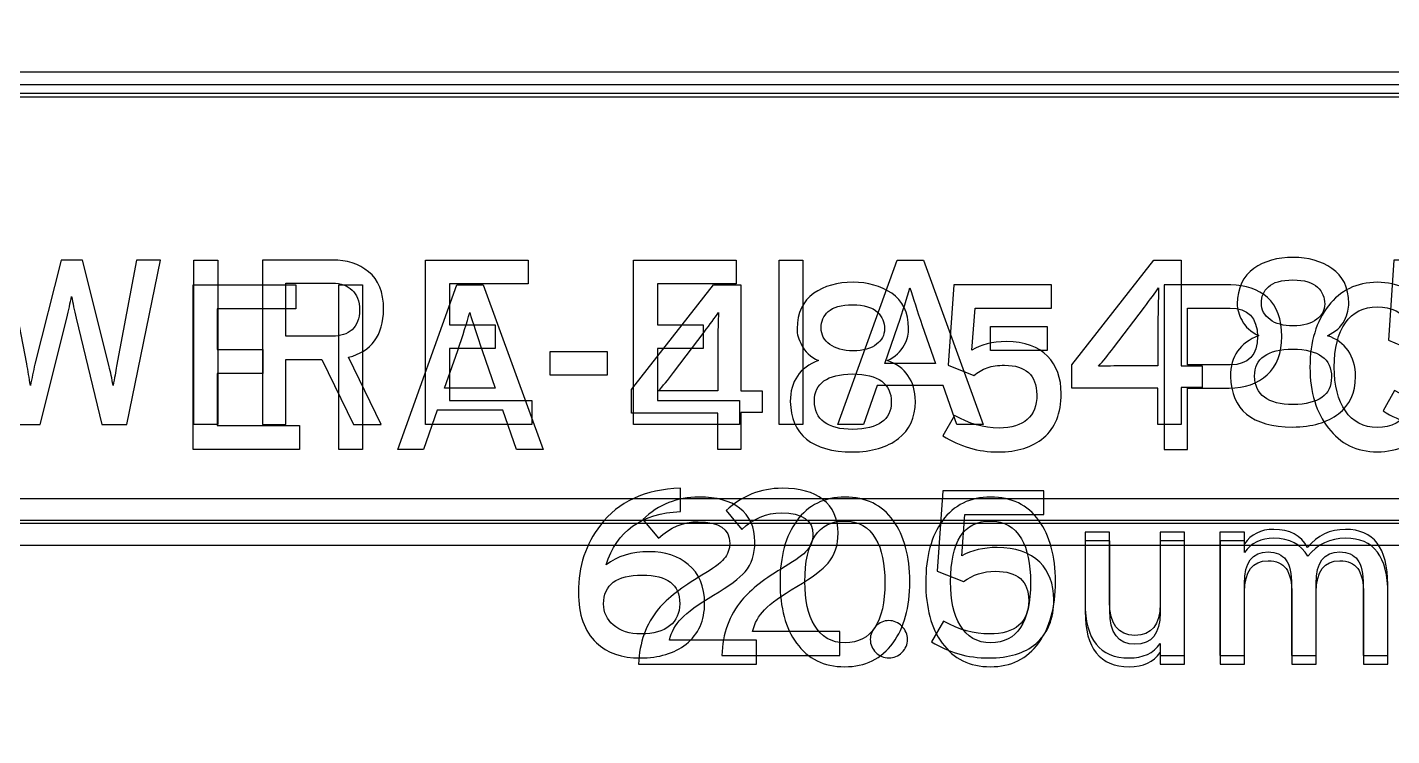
# Model space of a CAD drawing. Extents: x 2 to 47.7, y 0.2 to 35.3.
# Drawn here: x 29.143 to 29.708, y 15.942 to 16.235 of the extents above; entities that cross this region are included whole.
import ezdxf

# ---------------------------------------------------------------- set-up
doc = ezdxf.new("R2010")
doc.units = 0
doc.header["$MEASUREMENT"] = 0
for name, color, linetype in [('3_01__NONE_REFER_TO_NOTE_4', 7, 'CONTINUOUS'), ('3_02__EIA-232__1', 7, 'CONTINUOUS'), ('3_03__EIA-485__4-WIRE___2', 7, 'CONTINUOUS'), ('3_04__FIBER_OPTIC__200_U_0', 7, 'CONTINUOUS'), ('3_05__FIBER_OPTIC__62_5_U_', 7, 'CONTINUOUS'), ('3_06__EIA-485__2-WIRE___5', 7, 'CONTINUOUS'), ('5_00_DWG', 7, 'CONTINUOUS')]:
    doc.layers.add(name, color=color, linetype=linetype)

msp = doc.modelspace()

# ---------------------------------------------------------------- linework, layer by layer
at = {"layer": '3_01__NONE_REFER_TO_NOTE_4', "color": 250}
msp.add_open_spline([(30.57387, 14.75367), (30.57387, 14.69844), (30.52909, 14.65367), (30.47386, 14.65367), (30.47386, 14.65367), (28.6157, 14.65367), (28.6157, 14.65367), (28.56047, 14.65367), (28.51569, 14.69844), (28.51569, 14.75367), (28.51569, 14.75367), (28.51569, 19.59223), (28.51569, 19.59223), (28.51569, 19.64746), (28.56047, 19.69223), (28.6157, 19.69223), (28.6157, 19.69223), (30.47386, 19.69223), (30.47386, 19.69223), (30.52909, 19.69223), (30.57387, 19.64746), (30.57387, 19.59223), (30.57387, 19.59223), (30.57387, 14.75367), (30.57387, 14.75367)], degree=3, knots=[0, 0, 0, 0, 1, 1, 1, 2, 2, 2, 3, 3, 3, 4, 4, 4, 5, 5, 5, 6, 6, 6, 7, 7, 7, 8, 8, 8, 8], dxfattribs=at)
at = {"layer": '3_02__EIA-232__1', "color": 250}
msp.add_open_spline([(30.10073, 14.65367), (30.10073, 14.65367), (30.47385, 14.65367), (30.47385, 14.65367), (30.52908, 14.65367), (30.57385, 14.69844), (30.57385, 14.75367), (30.57385, 14.75367), (30.57385, 19.59223), (30.57385, 19.59223), (30.57385, 19.64746), (30.52908, 19.69223), (30.47385, 19.69223), (30.47385, 19.69223), (28.6157, 19.69223), (28.6157, 19.69223), (28.56047, 19.69223), (28.51568, 19.64746), (28.51568, 19.59223), (28.51568, 19.59223), (28.51568, 14.75367), (28.51568, 14.75367), (28.51568, 14.69844), (28.56047, 14.65367), (28.6157, 14.65367)], degree=3, knots=[0, 0, 0, 0, 1, 1, 1, 2, 2, 2, 3, 3, 3, 4, 4, 4, 5, 5, 5, 6, 6, 6, 7, 7, 7, 8, 8, 8, 8], dxfattribs=at)
at = {"layer": '3_03__EIA-485__4-WIRE___2', "color": 250}
for points in [[(29.21202, 16.06037), (29.21202, 16.1284), (29.25449, 16.1284), (29.25449, 16.11853), (29.2219, 16.11853), (29.2219, 16.10162), (29.24083, 16.10162), (29.24083, 16.09176), (29.2219, 16.09176), (29.2219, 16.07024), (29.25591, 16.07024), (29.25591, 16.06037), (29.21202, 16.06037)], [(29.27222, 16.06037), (29.27222, 16.1284), (29.28209, 16.1284), (29.28209, 16.06037), (29.27222, 16.06037)], [(29.3458, 16.06037), (29.3401, 16.07652), (29.31285, 16.07652), (29.30721, 16.06037), (29.29662, 16.06037), (29.32111, 16.1284), (29.33194, 16.1284), (29.35672, 16.06037), (29.3458, 16.06037)], [(29.43861, 16.07566), (29.43861, 16.06037), (29.42902, 16.06037), (29.42902, 16.07533), (29.39334, 16.07533), (29.39334, 16.08506), (29.4273, 16.1284), (29.43861, 16.1284), (29.43861, 16.08462), (29.44735, 16.08462), (29.44735, 16.07566), (29.43861, 16.07566)], [(29.35967, 16.091), (29.35967, 16.10086), (29.38321, 16.10086), (29.38321, 16.091), (29.35967, 16.091)], [(30.21758, 16.02065), (28.84758, 16.02065), (28.84758, 16.02978), (30.21758, 16.02978), (30.21758, 16.02065)]]:
    msp.add_lwpolyline(points, dxfattribs=at)
for points, knots in [([(28.98888, 14.65367), (28.98888, 14.65367), (28.61578, 14.65367), (28.61578, 14.65367), (28.56055, 14.65367), (28.51576, 14.69844), (28.51576, 14.75367), (28.51576, 14.75367), (28.51576, 19.59223), (28.51576, 19.59223), (28.51576, 19.64746), (28.56055, 19.69223), (28.61578, 19.69223), (28.61578, 19.69223), (30.47393, 19.69223), (30.47393, 19.69223), (30.52916, 19.69223), (30.57395, 19.64746), (30.57395, 19.59223), (30.57395, 19.59223), (30.57395, 14.75367), (30.57395, 14.75367), (30.57395, 14.69844), (30.52916, 14.65367), (30.47393, 14.65367)], [0, 0, 0, 0, 1, 1, 1, 2, 2, 2, 3, 3, 3, 4, 4, 4, 5, 5, 5, 6, 6, 6, 7, 7, 7, 8, 8, 8, 8]), ([(28.86258, 16.2062), (28.81841, 16.2062), (28.78258, 16.1704), (28.78258, 16.12621), (28.78258, 16.12621), (28.78258, 15.1612), (28.78258, 15.1612), (28.78258, 15.11701), (28.81841, 15.0812), (28.86258, 15.0812), (28.86258, 15.0812), (30.20258, 15.0812), (30.20258, 15.0812), (30.24674, 15.0812), (30.28258, 15.11701), (30.28258, 15.1612), (30.28258, 15.1612), (30.28258, 16.12621), (30.28258, 16.12621), (30.28258, 16.1704), (30.24674, 16.2062), (30.20258, 16.2062), (30.20258, 16.2062), (28.86258, 16.2062), (28.86258, 16.2062)], [0, 0, 0, 0, 1, 1, 1, 2, 2, 2, 3, 3, 3, 4, 4, 4, 5, 5, 5, 6, 6, 6, 7, 7, 7, 8, 8, 8, 8]), ([(29.51077, 16.08019), (29.51072, 16.07346), (29.50837, 16.06833), (29.50374, 16.06483), (29.49915, 16.06123), (29.49281, 16.05937), (29.48471, 16.05928), (29.4679, 16.05943), (29.45934, 16.06641), (29.45903, 16.08021), (29.45903, 16.08851), (29.46292, 16.09414), (29.47069, 16.09711), (29.46735, 16.09873), (29.46506, 16.1008), (29.4638, 16.10333), (29.46243, 16.1058), (29.46177, 16.10811), (29.46183, 16.11026), (29.46189, 16.11685), (29.46419, 16.12174), (29.46872, 16.12493), (29.47304, 16.12797), (29.47846, 16.12949), (29.48498, 16.12949), (29.49114, 16.12949), (29.49647, 16.12797), (29.50098, 16.12493), (29.50551, 16.12189), (29.50784, 16.11706), (29.50796, 16.11045), (29.50796, 16.10946), (29.50784, 16.10838), (29.5076, 16.10721), (29.50732, 16.10598), (29.50684, 16.10472), (29.50617, 16.10341), (29.5048, 16.10076), (29.50244, 16.09865), (29.4991, 16.0971), (29.5067, 16.0945), (29.51059, 16.08887), (29.51077, 16.08019)], [0, 0, 0, 0, 1, 1, 1, 2, 2, 2, 3, 3, 3, 4, 4, 4, 5, 5, 5, 6, 6, 6, 7, 7, 7, 8, 8, 8, 9, 9, 9, 10, 10, 10, 11, 11, 11, 12, 12, 12, 13, 13, 13, 14, 14, 14, 14]), ([(29.5711, 16.08347), (29.57104, 16.07525), (29.56863, 16.06916), (29.56388, 16.06521), (29.55915, 16.06125), (29.5529, 16.05928), (29.54511, 16.05928), (29.53681, 16.05928), (29.52916, 16.06152), (29.52214, 16.066), (29.52214, 16.066), (29.52694, 16.07443), (29.52694, 16.07443), (29.53292, 16.07097), (29.53906, 16.06921), (29.54538, 16.06915), (29.55577, 16.06928), (29.56098, 16.07389), (29.56103, 16.08299), (29.56086, 16.09111), (29.5564, 16.09517), (29.54769, 16.09517), (29.54495, 16.09517), (29.54256, 16.09482), (29.5405, 16.09412), (29.53847, 16.09333), (29.53661, 16.09225), (29.53491, 16.09089), (29.53491, 16.09089), (29.52439, 16.09517), (29.52439, 16.09517), (29.52439, 16.09517), (29.52665, 16.1284), (29.52665, 16.1284), (29.52665, 16.1284), (29.56715, 16.1284), (29.56715, 16.1284), (29.56715, 16.1284), (29.56715, 16.11872), (29.56715, 16.11872), (29.56715, 16.11872), (29.53548, 16.11872), (29.53548, 16.11872), (29.53548, 16.11872), (29.53418, 16.10143), (29.53418, 16.10143), (29.53782, 16.10371), (29.54255, 16.10488), (29.54841, 16.10494), (29.55602, 16.10488), (29.56171, 16.10287), (29.56548, 16.09893), (29.56923, 16.09497), (29.5711, 16.08982), (29.5711, 16.08347)], [0, 0, 0, 0, 1, 1, 1, 2, 2, 2, 3, 3, 3, 4, 4, 4, 5, 5, 5, 6, 6, 6, 7, 7, 7, 8, 8, 8, 9, 9, 9, 10, 10, 10, 11, 11, 11, 12, 12, 12, 13, 13, 13, 14, 14, 14, 15, 15, 15, 16, 16, 16, 17, 17, 17, 18, 18, 18, 18]), ([(29.66243, 16.1071), (29.66238, 16.10012), (29.66033, 16.09482), (29.65632, 16.09118), (29.65237, 16.08754), (29.64714, 16.08573), (29.6406, 16.08573), (29.6406, 16.08573), (29.62337, 16.08573), (29.62337, 16.08573), (29.62337, 16.08573), (29.62337, 16.06037), (29.62337, 16.06037), (29.62337, 16.06037), (29.61369, 16.06037), (29.61369, 16.06037), (29.61369, 16.06037), (29.61369, 16.1284), (29.61369, 16.1284), (29.61369, 16.1284), (29.64125, 16.1284), (29.64125, 16.1284), (29.64748, 16.1284), (29.65253, 16.12665), (29.65641, 16.12317), (29.66037, 16.11959), (29.66238, 16.11424), (29.66243, 16.1071)], [0, 0, 0, 0, 1, 1, 1, 2, 2, 2, 3, 3, 3, 4, 4, 4, 5, 5, 5, 6, 6, 6, 7, 7, 7, 8, 8, 8, 9, 9, 9, 9]), ([(29.72984, 16.09441), (29.72979, 16.0839), (29.72729, 16.0755), (29.7224, 16.0692), (29.71739, 16.06274), (29.71056, 16.05943), (29.70189, 16.05928), (29.69328, 16.05943), (29.68652, 16.06274), (29.68167, 16.0692), (29.67662, 16.0755), (29.67409, 16.0839), (29.67402, 16.09441), (29.67409, 16.10491), (29.67662, 16.11336), (29.68167, 16.11976), (29.68652, 16.12612), (29.69328, 16.12936), (29.70189, 16.12949), (29.71056, 16.12936), (29.71739, 16.12612), (29.7224, 16.11976), (29.72729, 16.11336), (29.72979, 16.10491), (29.72984, 16.09441)], [0, 0, 0, 0, 1, 1, 1, 2, 2, 2, 3, 3, 3, 4, 4, 4, 5, 5, 5, 6, 6, 6, 7, 7, 7, 8, 8, 8, 8]), ([(29.49799, 16.11017), (29.49799, 16.1129), (29.49702, 16.11524), (29.49506, 16.11718), (29.493, 16.11912), (29.48958, 16.12012), (29.48481, 16.12019), (29.48009, 16.12012), (29.47672, 16.11919), (29.47473, 16.11737), (29.47271, 16.11556), (29.47173, 16.11328), (29.47179, 16.11055), (29.47179, 16.10775), (29.47298, 16.10549), (29.47537, 16.10377), (29.4777, 16.10202), (29.4809, 16.10114), (29.48498, 16.10114), (29.48926, 16.10114), (29.49249, 16.10205), (29.49468, 16.10387), (29.49689, 16.10552), (29.49799, 16.10762), (29.49799, 16.11017)], [0, 0, 0, 0, 1, 1, 1, 2, 2, 2, 3, 3, 3, 4, 4, 4, 5, 5, 5, 6, 6, 6, 7, 7, 7, 8, 8, 8, 8]), ([(29.65237, 16.1071), (29.65219, 16.11485), (29.64842, 16.11875), (29.64106, 16.11882), (29.64106, 16.11882), (29.62337, 16.11882), (29.62337, 16.11882), (29.62337, 16.11882), (29.62337, 16.0953), (29.62337, 16.0953), (29.62337, 16.0953), (29.64106, 16.0953), (29.64106, 16.0953), (29.6486, 16.09543), (29.65237, 16.09937), (29.65237, 16.1071)], [0, 0, 0, 0, 1, 1, 1, 2, 2, 2, 3, 3, 3, 4, 4, 4, 5, 5, 5, 5]), ([(29.71978, 16.09441), (29.71978, 16.10218), (29.71829, 16.10828), (29.71528, 16.11273), (29.71224, 16.11707), (29.70778, 16.11927), (29.70189, 16.11934), (29.69613, 16.11927), (29.69172, 16.11707), (29.68868, 16.11273), (29.68562, 16.10828), (29.68408, 16.10218), (29.68408, 16.09441), (29.68408, 16.08673), (29.68562, 16.08069), (29.68868, 16.07628), (29.69172, 16.07172), (29.69613, 16.06943), (29.70189, 16.06943), (29.70778, 16.06943), (29.71224, 16.07172), (29.71528, 16.07628), (29.71829, 16.08069), (29.71978, 16.08673), (29.71978, 16.09441)], [0, 0, 0, 0, 1, 1, 1, 2, 2, 2, 3, 3, 3, 4, 4, 4, 5, 5, 5, 6, 6, 6, 7, 7, 7, 8, 8, 8, 8]), ([(29.33152, 16.10129), (29.3294, 16.10752), (29.32769, 16.11275), (29.32639, 16.11696), (29.32522, 16.11281), (29.32355, 16.10756), (29.3214, 16.1012), (29.3214, 16.1012), (29.31599, 16.08562), (29.31599, 16.08562), (29.31599, 16.08562), (29.33697, 16.08562), (29.33697, 16.08562), (29.33697, 16.08562), (29.33152, 16.10129), (29.33152, 16.10129)], [0, 0, 0, 0, 1, 1, 1, 2, 2, 2, 3, 3, 3, 4, 4, 4, 5, 5, 5, 5]), ([(29.42931, 16.11695), (29.42779, 16.11479), (29.42582, 16.1121), (29.42337, 16.10887), (29.42337, 16.10887), (29.41068, 16.09214), (29.41068, 16.09214), (29.40835, 16.08906), (29.40628, 16.08653), (29.40447, 16.08453), (29.40747, 16.08453), (29.41103, 16.08456), (29.41509, 16.08462), (29.41509, 16.08462), (29.42902, 16.08462), (29.42902, 16.08462), (29.42902, 16.08462), (29.42902, 16.10449), (29.42902, 16.10449), (29.42909, 16.10934), (29.42917, 16.11349), (29.42931, 16.11695)], [0, 0, 0, 0, 1, 1, 1, 2, 2, 2, 3, 3, 3, 4, 4, 4, 5, 5, 5, 6, 6, 6, 7, 7, 7, 7]), ([(29.5008, 16.0799), (29.50087, 16.08755), (29.49552, 16.09144), (29.48481, 16.09157), (29.47426, 16.09144), (29.46899, 16.08771), (29.46899, 16.08038), (29.4691, 16.07264), (29.47442, 16.06871), (29.48489, 16.06858), (29.4955, 16.06877), (29.5008, 16.07254), (29.5008, 16.0799)], [0, 0, 0, 0, 1, 1, 1, 2, 2, 2, 3, 3, 3, 4, 4, 4, 4])]:
    msp.add_open_spline(points, degree=3, knots=knots, dxfattribs=at)
at = {"layer": '3_04__FIBER_OPTIC__200_U_0', "color": 250}
for points, knots in [([(29.20186, 14.64852), (29.20186, 14.64852), (28.61576, 14.64852), (28.61576, 14.64852), (28.56053, 14.64852), (28.51576, 14.69329), (28.51576, 14.74852), (28.51576, 14.74852), (28.51576, 19.58708), (28.51576, 19.58708), (28.51576, 19.64231), (28.56053, 19.68709), (28.61576, 19.68709), (28.61576, 19.68709), (30.47393, 19.68709), (30.47393, 19.68709), (30.52916, 19.68709), (30.57393, 19.64231), (30.57393, 19.58708), (30.57393, 19.58708), (30.57393, 14.74852), (30.57393, 14.74852), (30.57393, 14.69329), (30.52916, 14.64852), (30.47393, 14.64852), (30.47393, 14.64852), (29.87291, 14.64852), (29.87291, 14.64852)], [0, 0, 0, 0, 1, 1, 1, 2, 2, 2, 3, 3, 3, 4, 4, 4, 5, 5, 5, 6, 6, 6, 7, 7, 7, 8, 8, 8, 9, 9, 9, 9]), ([(28.86266, 16.20772), (28.81849, 16.20772), (28.78266, 16.17191), (28.78266, 16.12772), (28.78266, 16.12772), (28.78266, 15.16271), (28.78266, 15.16271), (28.78266, 15.11852), (28.81849, 15.08272), (28.86266, 15.08272), (28.86266, 15.08272), (30.20266, 15.08272), (30.20266, 15.08272), (30.24683, 15.08272), (30.28266, 15.11852), (30.28266, 15.16271), (30.28266, 15.16271), (30.28266, 16.12772), (30.28266, 16.12772), (30.28266, 16.17191), (30.24683, 16.20772), (30.20266, 16.20772), (30.20266, 16.20772), (28.86266, 16.20772), (28.86266, 16.20772)], [0, 0, 0, 0, 1, 1, 1, 2, 2, 2, 3, 3, 3, 4, 4, 4, 5, 5, 5, 6, 6, 6, 7, 7, 7, 8, 8, 8, 8]), ([(29.44504, 15.9715), (29.44504, 15.9715), (29.39624, 15.9715), (29.39624, 15.9715), (29.39657, 15.9805), (29.39932, 15.98812), (29.40451, 15.99434), (29.4082, 15.99875), (29.41417, 16.00338), (29.42239, 16.00825), (29.42693, 16.01091), (29.42999, 16.01317), (29.43159, 16.01506), (29.43317, 16.01693), (29.43397, 16.01907), (29.43397, 16.02147), (29.43397, 16.02743), (29.42962, 16.03042), (29.42094, 16.03042), (29.41471, 16.03042), (29.40923, 16.02814), (29.40451, 16.02361), (29.40451, 16.02361), (29.39799, 16.03139), (29.39799, 16.03139), (29.40454, 16.03754), (29.41229, 16.04062), (29.42122, 16.04062), (29.42849, 16.04062), (29.4341, 16.0391), (29.43804, 16.03605), (29.44226, 16.03281), (29.44436, 16.02814), (29.44436, 16.02205), (29.44436, 16.01706), (29.44301, 16.01295), (29.44029, 16.0097), (29.43802, 16.00705), (29.43369, 16.00383), (29.4273, 16.00003), (29.42093, 15.99624), (29.41646, 15.99303), (29.41394, 15.9904), (29.4114, 15.98778), (29.40975, 15.98478), (29.40898, 15.98141), (29.40898, 15.98141), (29.44504, 15.98141), (29.44504, 15.98141), (29.44504, 15.98141), (29.44504, 15.9715), (29.44504, 15.9715)], [0, 0, 0, 0, 1, 1, 1, 2, 2, 2, 3, 3, 3, 4, 4, 4, 5, 5, 5, 6, 6, 6, 7, 7, 7, 8, 8, 8, 9, 9, 9, 10, 10, 10, 11, 11, 11, 12, 12, 12, 13, 13, 13, 14, 14, 14, 15, 15, 15, 16, 16, 16, 17, 17, 17, 17]), ([(29.50844, 16.00562), (29.50844, 15.99499), (29.50613, 15.98657), (29.50153, 15.98035), (29.49674, 15.97373), (29.49007, 15.97043), (29.4815, 15.97043), (29.47295, 15.97043), (29.46631, 15.9737), (29.46158, 15.98024), (29.45703, 15.9864), (29.45478, 15.9948), (29.45478, 16.00542), (29.45478, 16.01606), (29.45707, 16.02452), (29.46167, 16.0308), (29.46647, 16.03735), (29.47314, 16.04062), (29.4817, 16.04062), (29.49026, 16.04062), (29.49691, 16.03738), (29.50163, 16.0309), (29.50617, 16.02468), (29.50844, 16.01625), (29.50844, 16.00562)], [0, 0, 0, 0, 1, 1, 1, 2, 2, 2, 3, 3, 3, 4, 4, 4, 5, 5, 5, 6, 6, 6, 7, 7, 7, 8, 8, 8, 8]), ([(29.56871, 16.00562), (29.56871, 15.99499), (29.56641, 15.98657), (29.56182, 15.98035), (29.55702, 15.97373), (29.55035, 15.97043), (29.54177, 15.97043), (29.53323, 15.97043), (29.52658, 15.9737), (29.52186, 15.98024), (29.51732, 15.9864), (29.51506, 15.9948), (29.51506, 16.00542), (29.51506, 16.01606), (29.51735, 16.02452), (29.52195, 16.0308), (29.52675, 16.03735), (29.53342, 16.04062), (29.54198, 16.04062), (29.55054, 16.04062), (29.55718, 16.03738), (29.5619, 16.0309), (29.56645, 16.02468), (29.56871, 16.01625), (29.56871, 16.00562)], [0, 0, 0, 0, 1, 1, 1, 2, 2, 2, 3, 3, 3, 4, 4, 4, 5, 5, 5, 6, 6, 6, 7, 7, 7, 8, 8, 8, 8]), ([(29.49813, 16.00542), (29.49813, 16.01307), (29.49687, 16.01907), (29.49434, 16.02341), (29.49148, 16.02827), (29.48721, 16.03071), (29.4815, 16.03071), (29.47055, 16.03071), (29.46507, 16.02235), (29.46507, 16.00562), (29.46507, 15.99797), (29.46638, 15.99198), (29.46897, 15.98764), (29.47182, 15.98278), (29.47606, 15.98035), (29.4817, 15.98035), (29.49265, 15.98035), (29.49813, 15.9887), (29.49813, 16.00542)], [0, 0, 0, 0, 1, 1, 1, 2, 2, 2, 3, 3, 3, 4, 4, 4, 5, 5, 5, 6, 6, 6, 6]), ([(29.5584, 16.00542), (29.5584, 16.01307), (29.55716, 16.01907), (29.55462, 16.02341), (29.55176, 16.02827), (29.54748, 16.03071), (29.54177, 16.03071), (29.53083, 16.03071), (29.52536, 16.02235), (29.52536, 16.00562), (29.52536, 15.99797), (29.52665, 15.99198), (29.52924, 15.98764), (29.53209, 15.98278), (29.53635, 15.98035), (29.54198, 15.98035), (29.55292, 15.98035), (29.5584, 15.9887), (29.5584, 16.00542)], [0, 0, 0, 0, 1, 1, 1, 2, 2, 2, 3, 3, 3, 4, 4, 4, 5, 5, 5, 6, 6, 6, 6]), ([(29.62218, 15.9715), (29.62218, 15.9715), (29.61207, 15.9715), (29.61207, 15.9715), (29.61207, 15.9715), (29.61207, 15.97636), (29.61207, 15.97636), (29.60935, 15.97241), (29.60507, 15.97043), (29.59924, 15.97043), (29.58713, 15.97043), (29.58105, 15.97804), (29.58105, 15.99327), (29.58105, 15.99327), (29.58105, 16.02254), (29.58105, 16.02254), (29.58105, 16.02254), (29.59117, 16.02254), (29.59117, 16.02254), (29.59117, 16.02254), (29.59117, 15.99373), (29.59117, 15.99373), (29.59117, 15.98442), (29.59466, 15.97976), (29.60162, 15.97976), (29.60859, 15.97976), (29.61207, 15.98409), (29.61207, 15.99276), (29.61207, 15.99276), (29.61207, 16.02254), (29.61207, 16.02254), (29.61207, 16.02254), (29.62218, 16.02254), (29.62218, 16.02254), (29.62218, 16.02254), (29.62218, 15.9715), (29.62218, 15.9715)], [0, 0, 0, 0, 1, 1, 1, 2, 2, 2, 3, 3, 3, 4, 4, 4, 5, 5, 5, 6, 6, 6, 7, 7, 7, 8, 8, 8, 9, 9, 9, 10, 10, 10, 11, 11, 11, 12, 12, 12, 12]), ([(29.70628, 15.9715), (29.70628, 15.9715), (29.69618, 15.9715), (29.69618, 15.9715), (29.69618, 15.9715), (29.69618, 16.00031), (29.69618, 16.00031), (29.69618, 16.00535), (29.69538, 16.00894), (29.69379, 16.01108), (29.69222, 16.0132), (29.68975, 16.01428), (29.6864, 16.01428), (29.67988, 16.01428), (29.67662, 16.00994), (29.67662, 16.00127), (29.67662, 16.00127), (29.67662, 15.9715), (29.67662, 15.9715), (29.67662, 15.9715), (29.66652, 15.9715), (29.66652, 15.9715), (29.66652, 15.9715), (29.66652, 16.00031), (29.66652, 16.00031), (29.66652, 16.00535), (29.66573, 16.00894), (29.66414, 16.01108), (29.66257, 16.0132), (29.6601, 16.01428), (29.65674, 16.01428), (29.65023, 16.01428), (29.64697, 16.00994), (29.64697, 16.00127), (29.64697, 16.00127), (29.64697, 15.9715), (29.64697, 15.9715), (29.64697, 15.9715), (29.63687, 15.9715), (29.63687, 15.9715), (29.63687, 15.9715), (29.63687, 16.02254), (29.63687, 16.02254), (29.63687, 16.02254), (29.64697, 16.02254), (29.64697, 16.02254), (29.64697, 16.02254), (29.64697, 16.01768), (29.64697, 16.01768), (29.6497, 16.02163), (29.65375, 16.02361), (29.65912, 16.02361), (29.66568, 16.02361), (29.67034, 16.02111), (29.67312, 16.01612), (29.67715, 16.02111), (29.68237, 16.02361), (29.68877, 16.02361), (29.70045, 16.02361), (29.70628, 16.01599), (29.70628, 16.00076), (29.70628, 16.00076), (29.70628, 15.9715), (29.70628, 15.9715)], [0, 0, 0, 0, 1, 1, 1, 2, 2, 2, 3, 3, 3, 4, 4, 4, 5, 5, 5, 6, 6, 6, 7, 7, 7, 8, 8, 8, 9, 9, 9, 10, 10, 10, 11, 11, 11, 12, 12, 12, 13, 13, 13, 14, 14, 14, 15, 15, 15, 16, 16, 16, 17, 17, 17, 18, 18, 18, 19, 19, 19, 20, 20, 20, 21, 21, 21, 21])]:
    msp.add_open_spline(points, degree=3, knots=knots, dxfattribs=at)
at = {"layer": '3_05__FIBER_OPTIC__62_5_U_', "color": 250}
for points, knots in [([(29.96132, 14.65367), (29.96132, 14.65367), (30.47393, 14.65367), (30.47393, 14.65367), (30.52916, 14.65367), (30.57392, 14.69844), (30.57392, 14.75367), (30.57392, 14.75367), (30.57392, 19.59223), (30.57392, 19.59223), (30.57392, 19.64746), (30.52916, 19.69223), (30.47393, 19.69223), (30.47393, 19.69223), (28.61575, 19.69223), (28.61575, 19.69223), (28.56052, 19.69223), (28.51576, 19.64746), (28.51576, 19.59223), (28.51576, 19.59223), (28.51576, 14.75367), (28.51576, 14.75367), (28.51576, 14.69844), (28.56052, 14.65367), (28.61575, 14.65367), (28.61575, 14.65367), (29.14434, 14.65367), (29.14434, 14.65367)], [0, 0, 0, 0, 1, 1, 1, 2, 2, 2, 3, 3, 3, 4, 4, 4, 5, 5, 5, 6, 6, 6, 7, 7, 7, 8, 8, 8, 9, 9, 9, 9]), ([(28.86259, 16.21135), (28.81843, 16.21135), (28.78259, 16.17554), (28.78259, 16.13135), (28.78259, 16.13135), (28.78259, 15.16635), (28.78259, 15.16635), (28.78259, 15.12216), (28.81843, 15.08635), (28.86259, 15.08635), (28.86259, 15.08635), (30.20258, 15.08635), (30.20258, 15.08635), (30.24674, 15.08635), (30.28258, 15.12216), (30.28258, 15.16635), (30.28258, 15.16635), (30.28258, 16.13135), (30.28258, 16.13135), (30.28258, 16.17554), (30.24674, 16.21135), (30.20258, 16.21135), (30.20258, 16.21135), (28.86259, 16.21135), (28.86259, 16.21135)], [0, 0, 0, 0, 1, 1, 1, 2, 2, 2, 3, 3, 3, 4, 4, 4, 5, 5, 5, 6, 6, 6, 7, 7, 7, 8, 8, 8, 8]), ([(29.42358, 15.99672), (29.42358, 15.98952), (29.42103, 15.98388), (29.41591, 15.9798), (29.41105, 15.97597), (29.40473, 15.97406), (29.39695, 15.97406), (29.3893, 15.97406), (29.38325, 15.97617), (29.37877, 15.98038), (29.37383, 15.98511), (29.37138, 15.99204), (29.37138, 16.00119), (29.37138, 16.01201), (29.37439, 16.02128), (29.38043, 16.02899), (29.38787, 16.03872), (29.39893, 16.0438), (29.41357, 16.04426), (29.41357, 16.04426), (29.41357, 16.03463), (29.41357, 16.03463), (29.39743, 16.03392), (29.38719, 16.02656), (29.38285, 16.01256), (29.38738, 16.01619), (29.39335, 16.01801), (29.40074, 16.01801), (29.40728, 16.01801), (29.41262, 16.01626), (29.41677, 16.01276), (29.42132, 16.009), (29.42358, 16.00365), (29.42358, 15.99672)], [0, 0, 0, 0, 1, 1, 1, 2, 2, 2, 3, 3, 3, 4, 4, 4, 5, 5, 5, 6, 6, 6, 7, 7, 7, 8, 8, 8, 9, 9, 9, 10, 10, 10, 11, 11, 11, 11]), ([(29.47949, 15.97513), (29.47949, 15.97513), (29.43069, 15.97513), (29.43069, 15.97513), (29.43102, 15.98414), (29.43376, 15.99175), (29.43894, 15.99798), (29.44264, 16.00239), (29.44859, 16.00702), (29.45684, 16.01188), (29.46137, 16.01454), (29.46444, 16.01681), (29.46602, 16.01869), (29.46761, 16.02057), (29.4684, 16.02271), (29.4684, 16.02511), (29.4684, 16.03107), (29.46406, 16.03405), (29.45538, 16.03405), (29.44916, 16.03405), (29.44368, 16.03178), (29.43894, 16.02724), (29.43894, 16.02724), (29.43243, 16.03502), (29.43243, 16.03502), (29.43898, 16.04118), (29.44672, 16.04426), (29.45567, 16.04426), (29.46292, 16.04426), (29.46853, 16.04273), (29.47249, 16.03969), (29.4767, 16.03644), (29.47881, 16.03178), (29.47881, 16.02569), (29.47881, 16.0207), (29.47744, 16.01658), (29.47472, 16.01334), (29.47245, 16.01068), (29.46813, 16.00746), (29.46175, 16.00367), (29.45536, 15.99988), (29.4509, 15.99666), (29.44838, 15.99404), (29.44586, 15.99141), (29.4442, 15.98842), (29.44341, 15.98505), (29.44341, 15.98505), (29.47949, 15.98505), (29.47949, 15.98505), (29.47949, 15.98505), (29.47949, 15.97513), (29.47949, 15.97513)], [0, 0, 0, 0, 1, 1, 1, 2, 2, 2, 3, 3, 3, 4, 4, 4, 5, 5, 5, 6, 6, 6, 7, 7, 7, 8, 8, 8, 9, 9, 9, 10, 10, 10, 11, 11, 11, 12, 12, 12, 13, 13, 13, 14, 14, 14, 15, 15, 15, 16, 16, 16, 17, 17, 17, 17]), ([(29.56806, 15.99827), (29.56806, 15.99023), (29.56557, 15.98411), (29.56057, 15.97989), (29.55591, 15.97601), (29.54945, 15.97406), (29.54123, 15.97406), (29.53242, 15.97406), (29.5245, 15.9763), (29.5175, 15.98077), (29.5175, 15.98077), (29.52246, 15.98923), (29.52246, 15.98923), (29.52875, 15.98573), (29.5351, 15.98398), (29.54152, 15.98398), (29.54677, 15.98398), (29.55077, 15.98517), (29.55352, 15.98758), (29.55628, 15.98997), (29.55766, 15.99337), (29.55766, 15.99778), (29.55766, 16.00589), (29.55306, 16.00993), (29.54385, 16.00993), (29.53893, 16.00993), (29.53455, 16.00851), (29.53073, 16.00566), (29.53073, 16.00566), (29.51983, 16.00993), (29.51983, 16.00993), (29.51983, 16.00993), (29.52216, 16.04319), (29.52216, 16.04319), (29.52216, 16.04319), (29.56397, 16.04319), (29.56397, 16.04319), (29.56397, 16.04319), (29.56397, 16.03347), (29.56397, 16.03347), (29.56397, 16.03347), (29.5313, 16.03347), (29.5313, 16.03347), (29.5313, 16.03347), (29.52995, 16.01626), (29.52995, 16.01626), (29.5341, 16.01859), (29.53898, 16.01976), (29.54462, 16.01976), (29.55214, 16.01976), (29.55801, 16.01771), (29.56223, 16.01363), (29.56611, 16.00981), (29.56806, 16.00469), (29.56806, 15.99827)], [0, 0, 0, 0, 1, 1, 1, 2, 2, 2, 3, 3, 3, 4, 4, 4, 5, 5, 5, 6, 6, 6, 7, 7, 7, 8, 8, 8, 9, 9, 9, 10, 10, 10, 11, 11, 11, 12, 12, 12, 13, 13, 13, 14, 14, 14, 15, 15, 15, 16, 16, 16, 17, 17, 17, 18, 18, 18, 18]), ([(29.70622, 15.97513), (29.70622, 15.97513), (29.6961, 15.97513), (29.6961, 15.97513), (29.6961, 15.97513), (29.6961, 16.00394), (29.6961, 16.00394), (29.6961, 16.00899), (29.69531, 16.01257), (29.69373, 16.01471), (29.69214, 16.01684), (29.68968, 16.01791), (29.68633, 16.01791), (29.67981, 16.01791), (29.67655, 16.01358), (29.67655, 16.00491), (29.67655, 16.00491), (29.67655, 15.97513), (29.67655, 15.97513), (29.67655, 15.97513), (29.66645, 15.97513), (29.66645, 15.97513), (29.66645, 15.97513), (29.66645, 16.00394), (29.66645, 16.00394), (29.66645, 16.00899), (29.66566, 16.01257), (29.66408, 16.01471), (29.66249, 16.01684), (29.66002, 16.01791), (29.65668, 16.01791), (29.65016, 16.01791), (29.6469, 16.01358), (29.6469, 16.00491), (29.6469, 16.00491), (29.6469, 15.97513), (29.6469, 15.97513), (29.6469, 15.97513), (29.6368, 15.97513), (29.6368, 15.97513), (29.6368, 15.97513), (29.6368, 16.02617), (29.6368, 16.02617), (29.6368, 16.02617), (29.6469, 16.02617), (29.6469, 16.02617), (29.6469, 16.02617), (29.6469, 16.02132), (29.6469, 16.02132), (29.64963, 16.02526), (29.65367, 16.02724), (29.65906, 16.02724), (29.66561, 16.02724), (29.67028, 16.02475), (29.67306, 16.01976), (29.67708, 16.02475), (29.68229, 16.02724), (29.68871, 16.02724), (29.70038, 16.02724), (29.70622, 16.01963), (29.70622, 16.00439), (29.70622, 16.00439), (29.70622, 15.97513), (29.70622, 15.97513)], [0, 0, 0, 0, 1, 1, 1, 2, 2, 2, 3, 3, 3, 4, 4, 4, 5, 5, 5, 6, 6, 6, 7, 7, 7, 8, 8, 8, 9, 9, 9, 10, 10, 10, 11, 11, 11, 12, 12, 12, 13, 13, 13, 14, 14, 14, 15, 15, 15, 16, 16, 16, 17, 17, 17, 18, 18, 18, 19, 19, 19, 20, 20, 20, 21, 21, 21, 21]), ([(29.62211, 15.97513), (29.62211, 15.97513), (29.61201, 15.97513), (29.61201, 15.97513), (29.61201, 15.97513), (29.61201, 15.97999), (29.61201, 15.97999), (29.60928, 15.97604), (29.60501, 15.97406), (29.59918, 15.97406), (29.58705, 15.97406), (29.58099, 15.98168), (29.58099, 15.99691), (29.58099, 15.99691), (29.58099, 16.02617), (29.58099, 16.02617), (29.58099, 16.02617), (29.59109, 16.02617), (29.59109, 16.02617), (29.59109, 16.02617), (29.59109, 15.99736), (29.59109, 15.99736), (29.59109, 15.98805), (29.59459, 15.9834), (29.60155, 15.9834), (29.60851, 15.9834), (29.61201, 15.98772), (29.61201, 15.99639), (29.61201, 15.99639), (29.61201, 16.02617), (29.61201, 16.02617), (29.61201, 16.02617), (29.62211, 16.02617), (29.62211, 16.02617), (29.62211, 16.02617), (29.62211, 15.97513), (29.62211, 15.97513)], [0, 0, 0, 0, 1, 1, 1, 2, 2, 2, 3, 3, 3, 4, 4, 4, 5, 5, 5, 6, 6, 6, 7, 7, 7, 8, 8, 8, 9, 9, 9, 10, 10, 10, 11, 11, 11, 12, 12, 12, 12]), ([(29.41328, 15.99652), (29.41328, 16.00443), (29.40812, 16.00838), (29.39781, 16.00838), (29.38712, 16.00838), (29.38178, 16.00439), (29.38178, 15.99643), (29.38178, 15.99292), (29.38311, 15.99004), (29.38577, 15.98777), (29.38862, 15.98524), (29.39247, 15.98398), (29.39734, 15.98398), (29.4024, 15.98398), (29.4063, 15.98509), (29.4091, 15.98733), (29.41189, 15.98957), (29.41328, 15.99263), (29.41328, 15.99652)], [0, 0, 0, 0, 1, 1, 1, 2, 2, 2, 3, 3, 3, 4, 4, 4, 5, 5, 5, 6, 6, 6, 6]), ([(29.50749, 15.98174), (29.50749, 15.97967), (29.50673, 15.97787), (29.50521, 15.97635), (29.50369, 15.97483), (29.50187, 15.97406), (29.49981, 15.97406), (29.49773, 15.97406), (29.49593, 15.97483), (29.49441, 15.97635), (29.49289, 15.97787), (29.49213, 15.97967), (29.49213, 15.98174), (29.49213, 15.98382), (29.49289, 15.98563), (29.49441, 15.98719), (29.49593, 15.98874), (29.49773, 15.98952), (29.49981, 15.98952), (29.50187, 15.98952), (29.50369, 15.98874), (29.50521, 15.98719), (29.50673, 15.98563), (29.50749, 15.98382), (29.50749, 15.98174)], [0, 0, 0, 0, 1, 1, 1, 2, 2, 2, 3, 3, 3, 4, 4, 4, 5, 5, 5, 6, 6, 6, 7, 7, 7, 8, 8, 8, 8])]:
    msp.add_open_spline(points, degree=3, knots=knots, dxfattribs=at)
at = {"layer": '3_06__EIA-485__2-WIRE___5', "color": 250}
for points in [[(29.21225, 16.07067), (29.21225, 16.1387), (29.22211, 16.1387), (29.22211, 16.07067), (29.21225, 16.07067)], [(29.30815, 16.07067), (29.30815, 16.1387), (29.3506, 16.1387), (29.3506, 16.12883), (29.31801, 16.12883), (29.31801, 16.11191), (29.33694, 16.11191), (29.33694, 16.10205), (29.31801, 16.10205), (29.31801, 16.08054), (29.35204, 16.08054), (29.35204, 16.07067), (29.30815, 16.07067)], [(29.39417, 16.07067), (29.39417, 16.1387), (29.43662, 16.1387), (29.43662, 16.12883), (29.40402, 16.12883), (29.40402, 16.11191), (29.42296, 16.11191), (29.42296, 16.10205), (29.40402, 16.10205), (29.40402, 16.08054), (29.43806, 16.08054), (29.43806, 16.07067), (29.39417, 16.07067)], [(29.45436, 16.07067), (29.45436, 16.1387), (29.46422, 16.1387), (29.46422, 16.07067), (29.45436, 16.07067)], [(29.52793, 16.07067), (29.52223, 16.08681), (29.49499, 16.08681), (29.48934, 16.07067), (29.47875, 16.07067), (29.50324, 16.1387), (29.51407, 16.1387), (29.53886, 16.07067), (29.52793, 16.07067)], [(29.62073, 16.08595), (29.62073, 16.07067), (29.61115, 16.07067), (29.61115, 16.08563), (29.57548, 16.08563), (29.57548, 16.09535), (29.60944, 16.1387), (29.62073, 16.1387), (29.62073, 16.09492), (29.62946, 16.09492), (29.62946, 16.08595), (29.62073, 16.08595)], [(29.5418, 16.10129), (29.5418, 16.11115), (29.56533, 16.11115), (29.56533, 16.10129), (29.5418, 16.10129)], [(30.22178, 16.03095), (28.85177, 16.03095), (28.85177, 16.04008), (30.22178, 16.04008), (30.22178, 16.03095)]]:
    msp.add_lwpolyline(points, dxfattribs=at)
for points, knots in [([(29.04335, 14.65881), (29.04335, 14.65881), (28.61578, 14.65881), (28.61578, 14.65881), (28.56055, 14.65881), (28.51576, 14.70359), (28.51576, 14.75882), (28.51576, 14.75882), (28.51576, 19.59738), (28.51576, 19.59738), (28.51576, 19.65261), (28.56055, 19.69738), (28.61578, 19.69738), (28.61578, 19.69738), (30.47393, 19.69738), (30.47393, 19.69738), (30.52916, 19.69738), (30.57395, 19.65261), (30.57395, 19.59738), (30.57395, 19.59738), (30.57395, 14.75882), (30.57395, 14.75882), (30.57395, 14.70359), (30.52916, 14.65881), (30.47393, 14.65881)], [0, 0, 0, 0, 1, 1, 1, 2, 2, 2, 3, 3, 3, 4, 4, 4, 5, 5, 5, 6, 6, 6, 7, 7, 7, 8, 8, 8, 8]), ([(28.86677, 16.2165), (28.8226, 16.2165), (28.78677, 16.18069), (28.78677, 16.1365), (28.78677, 16.1365), (28.78677, 15.1715), (28.78677, 15.1715), (28.78677, 15.12731), (28.8226, 15.0915), (28.86677, 15.0915), (28.86677, 15.0915), (30.20677, 15.0915), (30.20677, 15.0915), (30.25094, 15.0915), (30.28677, 15.12731), (30.28677, 15.1715), (30.28677, 15.1715), (30.28677, 16.1365), (30.28677, 16.1365), (30.28677, 16.18069), (30.25094, 16.2165), (30.20677, 16.2165), (30.20677, 16.2165), (28.86677, 16.2165), (28.86677, 16.2165)], [0, 0, 0, 0, 1, 1, 1, 2, 2, 2, 3, 3, 3, 4, 4, 4, 5, 5, 5, 6, 6, 6, 7, 7, 7, 8, 8, 8, 8]), ([(29.69291, 16.09048), (29.69284, 16.08375), (29.6905, 16.07863), (29.68587, 16.07511), (29.68128, 16.07152), (29.67493, 16.06966), (29.66684, 16.06958), (29.65003, 16.06973), (29.64147, 16.07671), (29.64115, 16.09051), (29.64115, 16.0988), (29.64505, 16.10444), (29.65282, 16.10741), (29.64948, 16.10902), (29.64719, 16.1111), (29.64593, 16.11363), (29.64454, 16.1161), (29.64389, 16.11841), (29.64396, 16.12055), (29.64403, 16.12714), (29.64631, 16.13203), (29.65085, 16.13523), (29.65518, 16.13827), (29.66059, 16.13978), (29.66711, 16.13978), (29.67327, 16.13978), (29.6786, 16.13827), (29.68311, 16.13523), (29.68765, 16.13219), (29.68997, 16.12736), (29.69009, 16.12074), (29.69009, 16.11976), (29.68997, 16.11868), (29.68972, 16.11751), (29.68945, 16.11627), (29.68898, 16.11502), (29.6883, 16.11372), (29.68692, 16.11106), (29.68457, 16.10894), (29.68123, 16.10739), (29.68883, 16.10479), (29.69272, 16.09916), (29.69291, 16.09048)], [0, 0, 0, 0, 1, 1, 1, 2, 2, 2, 3, 3, 3, 4, 4, 4, 5, 5, 5, 6, 6, 6, 7, 7, 7, 8, 8, 8, 9, 9, 9, 10, 10, 10, 11, 11, 11, 12, 12, 12, 13, 13, 13, 14, 14, 14, 14]), ([(29.18447, 16.07067), (29.18447, 16.07067), (29.17417, 16.07067), (29.17417, 16.07067), (29.17417, 16.07067), (29.16359, 16.11461), (29.16359, 16.11461), (29.1628, 16.11797), (29.16215, 16.12098), (29.16163, 16.12364), (29.16111, 16.12098), (29.16045, 16.11797), (29.15969, 16.11461), (29.15969, 16.11461), (29.14859, 16.07067), (29.14859, 16.07067), (29.14859, 16.07067), (29.13847, 16.07067), (29.13847, 16.07067), (29.13847, 16.07067), (29.12461, 16.1387), (29.12461, 16.1387), (29.12461, 16.1387), (29.13492, 16.1387), (29.13492, 16.1387), (29.13492, 16.1387), (29.14308, 16.0957), (29.14308, 16.0957), (29.14365, 16.09285), (29.14417, 16.08987), (29.1446, 16.08677), (29.1452, 16.08982), (29.14582, 16.09275), (29.14644, 16.09559), (29.14644, 16.09559), (29.15738, 16.1387), (29.15738, 16.1387), (29.15738, 16.1387), (29.16611, 16.1387), (29.16611, 16.1387), (29.16611, 16.1387), (29.17717, 16.09465), (29.17717, 16.09465), (29.17778, 16.09231), (29.17832, 16.08968), (29.17883, 16.08677), (29.17943, 16.08987), (29.17989, 16.09253), (29.1802, 16.09475), (29.1802, 16.09475), (29.18846, 16.1387), (29.18846, 16.1387), (29.18846, 16.1387), (29.19839, 16.1387), (29.19839, 16.1387), (29.19839, 16.1387), (29.18447, 16.07067), (29.18447, 16.07067)], [0, 0, 0, 0, 1, 1, 1, 2, 2, 2, 3, 3, 3, 4, 4, 4, 5, 5, 5, 6, 6, 6, 7, 7, 7, 8, 8, 8, 9, 9, 9, 10, 10, 10, 11, 11, 11, 12, 12, 12, 13, 13, 13, 14, 14, 14, 15, 15, 15, 16, 16, 16, 17, 17, 17, 18, 18, 18, 19, 19, 19, 19]), ([(29.29076, 16.11835), (29.29057, 16.10748), (29.28574, 16.10084), (29.27624, 16.09847), (29.27624, 16.09847), (29.2897, 16.07067), (29.2897, 16.07067), (29.2897, 16.07067), (29.27831, 16.07067), (29.27831, 16.07067), (29.27831, 16.07067), (29.26526, 16.09759), (29.26526, 16.09759), (29.26526, 16.09759), (29.25037, 16.09759), (29.25037, 16.09759), (29.25037, 16.09759), (29.25037, 16.07067), (29.25037, 16.07067), (29.25037, 16.07067), (29.24068, 16.07067), (29.24068, 16.07067), (29.24068, 16.07067), (29.24068, 16.1387), (29.24068, 16.1387), (29.24068, 16.1387), (29.26957, 16.1387), (29.26957, 16.1387), (29.27555, 16.1387), (29.28054, 16.13707), (29.28456, 16.13384), (29.28863, 16.13055), (29.2907, 16.12538), (29.29076, 16.11835)], [0, 0, 0, 0, 1, 1, 1, 2, 2, 2, 3, 3, 3, 4, 4, 4, 5, 5, 5, 6, 6, 6, 7, 7, 7, 8, 8, 8, 9, 9, 9, 10, 10, 10, 11, 11, 11, 11]), ([(29.75323, 16.09376), (29.75316, 16.08554), (29.75076, 16.07945), (29.746, 16.07549), (29.74128, 16.07155), (29.73503, 16.06958), (29.72723, 16.06958), (29.71895, 16.06958), (29.7113, 16.0718), (29.70428, 16.07629), (29.70428, 16.07629), (29.70907, 16.08472), (29.70907, 16.08472), (29.71505, 16.08127), (29.72121, 16.07951), (29.72752, 16.07944), (29.73789, 16.07956), (29.74312, 16.08417), (29.74318, 16.09329), (29.74299, 16.1014), (29.73854, 16.10547), (29.72982, 16.10547), (29.72709, 16.10547), (29.72468, 16.10512), (29.72263, 16.10441), (29.72061, 16.10362), (29.71874, 16.10254), (29.71705, 16.10118), (29.71705, 16.10118), (29.70653, 16.10547), (29.70653, 16.10547), (29.70653, 16.10547), (29.70878, 16.1387), (29.70878, 16.1387), (29.70878, 16.1387), (29.74928, 16.1387), (29.74928, 16.1387), (29.74928, 16.1387), (29.74928, 16.12902), (29.74928, 16.12902), (29.74928, 16.12902), (29.71761, 16.12902), (29.71761, 16.12902), (29.71761, 16.12902), (29.71632, 16.11172), (29.71632, 16.11172), (29.71994, 16.114), (29.72468, 16.11518), (29.73054, 16.11523), (29.73816, 16.11518), (29.74384, 16.11317), (29.74761, 16.10921), (29.75136, 16.10527), (29.75323, 16.10012), (29.75323, 16.09376)], [0, 0, 0, 0, 1, 1, 1, 2, 2, 2, 3, 3, 3, 4, 4, 4, 5, 5, 5, 6, 6, 6, 7, 7, 7, 8, 8, 8, 9, 9, 9, 10, 10, 10, 11, 11, 11, 12, 12, 12, 13, 13, 13, 14, 14, 14, 15, 15, 15, 16, 16, 16, 17, 17, 17, 18, 18, 18, 18]), ([(29.2808, 16.11807), (29.28075, 16.12172), (29.27972, 16.12444), (29.27776, 16.12625), (29.27577, 16.12815), (29.27304, 16.12911), (29.26957, 16.12911), (29.26957, 16.12911), (29.25037, 16.12911), (29.25037, 16.12911), (29.25037, 16.12911), (29.25037, 16.10716), (29.25037, 16.10716), (29.25037, 16.10716), (29.26957, 16.10716), (29.26957, 16.10716), (29.27299, 16.10716), (29.27568, 16.10807), (29.27768, 16.10988), (29.27969, 16.11165), (29.28075, 16.11439), (29.2808, 16.11807)], [0, 0, 0, 0, 1, 1, 1, 2, 2, 2, 3, 3, 3, 4, 4, 4, 5, 5, 5, 6, 6, 6, 7, 7, 7, 7]), ([(29.68013, 16.12047), (29.68013, 16.1232), (29.67916, 16.12554), (29.67719, 16.12747), (29.67514, 16.12942), (29.67173, 16.13042), (29.66694, 16.13048), (29.66222, 16.13042), (29.65887, 16.12948), (29.65686, 16.12766), (29.65484, 16.12585), (29.65385, 16.12358), (29.65393, 16.12085), (29.65393, 16.11804), (29.65512, 16.11578), (29.65751, 16.11407), (29.65984, 16.1123), (29.66305, 16.11144), (29.66711, 16.11144), (29.67137, 16.11144), (29.67462, 16.11235), (29.67683, 16.11416), (29.67902, 16.1158), (29.68013, 16.11792), (29.68013, 16.12047)], [0, 0, 0, 0, 1, 1, 1, 2, 2, 2, 3, 3, 3, 4, 4, 4, 5, 5, 5, 6, 6, 6, 7, 7, 7, 8, 8, 8, 8]), ([(29.51364, 16.11159), (29.51152, 16.11781), (29.50981, 16.12305), (29.50852, 16.12725), (29.50734, 16.1231), (29.50568, 16.11785), (29.50354, 16.11149), (29.50354, 16.11149), (29.49812, 16.09592), (29.49812, 16.09592), (29.49812, 16.09592), (29.51911, 16.09592), (29.51911, 16.09592), (29.51911, 16.09592), (29.51364, 16.11159), (29.51364, 16.11159)], [0, 0, 0, 0, 1, 1, 1, 2, 2, 2, 3, 3, 3, 4, 4, 4, 5, 5, 5, 5]), ([(29.61142, 16.12725), (29.60993, 16.12508), (29.60795, 16.1224), (29.60551, 16.11917), (29.60551, 16.11917), (29.59281, 16.10243), (29.59281, 16.10243), (29.59048, 16.09937), (29.58842, 16.09682), (29.5866, 16.09482), (29.58961, 16.09482), (29.59315, 16.09486), (29.59724, 16.09492), (29.59724, 16.09492), (29.61115, 16.09492), (29.61115, 16.09492), (29.61115, 16.09492), (29.61115, 16.11479), (29.61115, 16.11479), (29.61122, 16.11963), (29.61131, 16.12378), (29.61142, 16.12725)], [0, 0, 0, 0, 1, 1, 1, 2, 2, 2, 3, 3, 3, 4, 4, 4, 5, 5, 5, 6, 6, 6, 7, 7, 7, 7]), ([(29.68293, 16.0902), (29.683, 16.09785), (29.67767, 16.10172), (29.66692, 16.10186), (29.6564, 16.10172), (29.65111, 16.09801), (29.65111, 16.09068), (29.65124, 16.08293), (29.65653, 16.07899), (29.66703, 16.07887), (29.67764, 16.07906), (29.68293, 16.08284), (29.68293, 16.0902)], [0, 0, 0, 0, 1, 1, 1, 2, 2, 2, 3, 3, 3, 4, 4, 4, 4])]:
    msp.add_open_spline(points, degree=3, knots=knots, dxfattribs=at)
at = {"layer": '5_00_DWG', "color": 250}
msp.add_open_spline([(36.47815, 5.31485), (36.47815, 5.14916), (36.34382, 5.01485), (36.17815, 5.01485), (36.17815, 5.01485), (28.2977, 5.01485), (28.2977, 5.01485), (28.13201, 5.01485), (27.99769, 5.14916), (27.99769, 5.31485), (27.99769, 5.31485), (27.99769, 19.7), (27.99769, 19.7), (27.99769, 19.86568), (28.13201, 20), (28.2977, 20), (28.2977, 20), (36.17815, 20), (36.17815, 20), (36.34382, 20), (36.47815, 19.86568), (36.47815, 19.7), (36.47815, 19.7), (36.47815, 5.31485), (36.47815, 5.31485)], degree=3, knots=[0, 0, 0, 0, 1, 1, 1, 2, 2, 2, 3, 3, 3, 4, 4, 4, 5, 5, 5, 6, 6, 6, 7, 7, 7, 8, 8, 8, 8], dxfattribs=at)

doc.saveas('drawing.dxf')
